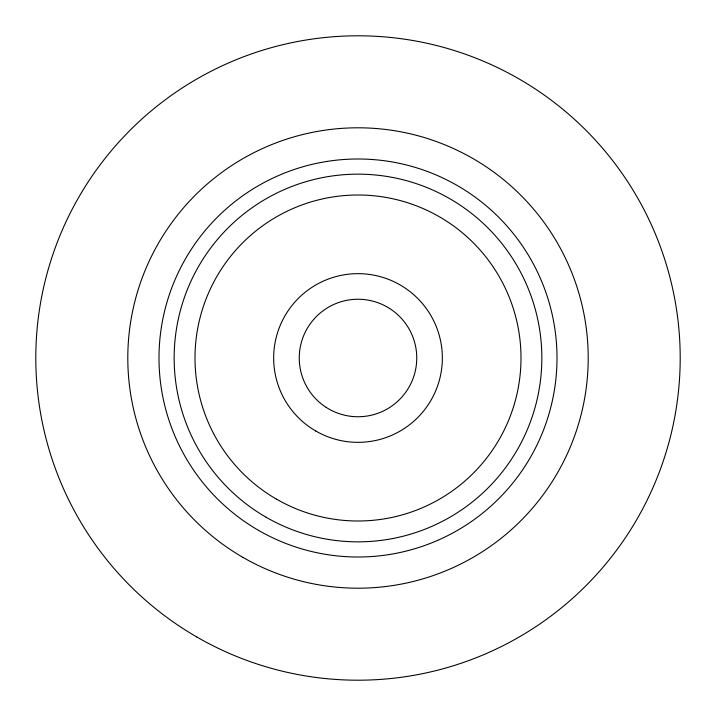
<?xml version="1.0" encoding="UTF-8"?>
<svg xmlns="http://www.w3.org/2000/svg" width="716" height="716" viewBox="0 0 716 716"><rect width="100%" height="100%" fill="white"/><g stroke="black" fill="none" stroke-linecap="round" stroke-linejoin="round"><path stroke-width="1.07" d="M196.9 637.034A322.2 322.2 0 0 0 680.2 358A322.2 322.2 0 0 0 196.9 78.966A322.2 322.2 0 0 0 196.9 637.034M266.075 517.212A183.842 183.842 0 0 0 541.842 358A183.842 183.842 0 0 0 266.075 198.788A183.842 183.842 0 0 0 266.075 517.212M258.494 530.341A199.003 199.003 0 0 0 557.003 358A199.003 199.003 0 0 0 258.494 185.659A199.003 199.003 0 0 0 258.494 530.341M242.903 557.361A230.203 230.203 0 0 0 588.203 358A230.203 230.203 0 0 0 242.903 158.639A230.203 230.203 0 0 0 242.903 557.361M276.501 499.159A162.997 162.997 0 0 0 520.997 358A162.997 162.997 0 0 0 276.501 216.841A162.997 162.997 0 0 0 276.501 499.159M315.828 431.041A84.345 84.345 0 0 0 442.345 358A84.345 84.345 0 0 0 315.828 284.959A84.345 84.345 0 0 0 315.828 431.041M326.138 407.359A58.757 58.757 0 0 0 416.685 360.918A58.757 58.757 0 0 0 331.186 305.723A58.757 58.757 0 0 0 326.138 407.359"/></g></svg>
